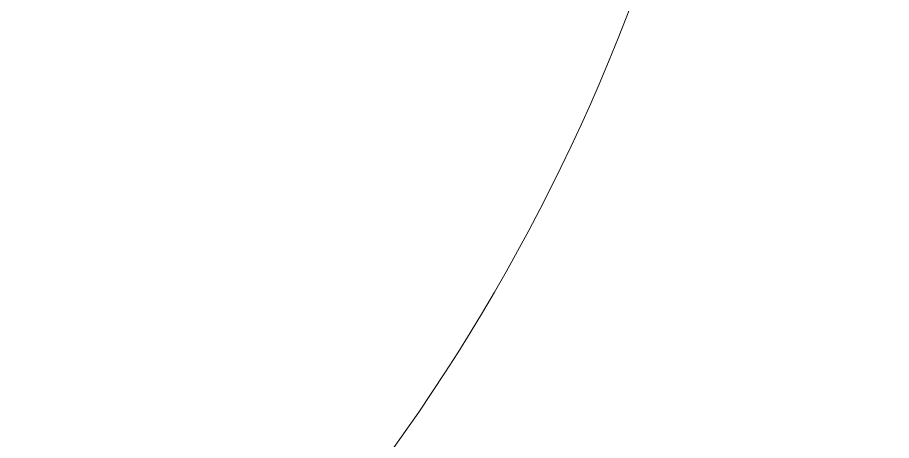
# Model space of a CAD drawing. Header units: millimetres. Extents: x -13069 to 207500, y -71366 to 56785.
# Drawn here: x 3960.92 to 3988.1, y 9966.38 to 9979.52 of the extents above; entities that cross this region are included whole.
import ezdxf

# ---------------------------------------------------------------- set-up
doc = ezdxf.new("R2010")
doc.units = ezdxf.units.MM
doc.layers.add('Потолки', color=7, linetype='Continuous', lineweight=9)
doc.layers.add('Потолки штриховка', color=7, linetype='Continuous', lineweight=9)

msp = doc.modelspace()

# ---------------------------------------------------------------- hatches: boundary and pattern name
at = {"layer": 'Потолки штриховка', "lineweight": 18, "true_color": 0x787878}
h = msp.add_hatch(dxfattribs=at)
h.set_pattern_fill('FP_89', color=8, style=0, pattern_type=2)
h.set_pattern_definition([(45, (0, 0), (-53.03300858899107, 53.03300858899107), [])])
h.paths.add_polyline_path([(5021.6910662277, 9954.999999999582), (5031.762924349703, 9954.999999999582), (5026.895843448083, 9958.734642528076), (5017.360726092217, 9971.161049399272), (5011.366700741933, 9985.631906693116), (5009.322250319281, 10001.16104939926), (5009.322250319281, 10234.99999999959), (3983.889665693678, 10234.99999999959), (3983.889665693678, 10001.16104939927), (3981.845215271022, 9985.631906693132), (3975.851189920755, 9971.161049399288), (3966.316072564876, 9958.734642528092), (3961.448991663252, 9954.999999999582), (5017.674583555471, 9954.999999999582)])
h.paths.add_polyline_path([(163.1937887752231, 9954.999999999582), (631.7629243497154, 9954.999999999582), (626.8958434480675, 9958.734642528101), (616.4077157685641, 9973.461819847704), (611.3667007419263, 9985.631906693141), (609.3222503192703, 10001.16104939929), (609.3222503192703, 10234.99999999959), (161.3293801485471, 10234.99999999959), (161.6494524460791, 9954.999999999582)])
h.paths.add_polyline_path([(1801.322250319276, 9954.999999999582), (2814.33033972411, 9954.999999999582), (2809.463258822473, 9958.734642528092), (2799.928141466603, 9971.16104939928), (2793.934116116327, 9985.631906693123), (2791.889665693671, 10001.16104939929), (2791.889665693671, 10234.99999999959), (1801.322250319276, 10234.99999999959), (1801.322250319276, 10001.16104939927), (1799.277799896618, 9985.631906693123), (1793.283774546341, 9971.161049399272), (1783.748657190466, 9958.734642528076), (1778.881576288845, 9954.999999999582), (1793.283774546343, 9954.999999999582)])
h.paths.add_polyline_path([(7092.241395747049, 9954.999999999582), (7231.078189290016, 9954.999999999582), (7231.078189290016, 10234.99999999956), (6201.322250319287, 10234.99999999959), (6201.322250319287, 10001.16104939922), (6199.277799896628, 9985.631906693106), (6193.283774546369, 9971.161049399314), (6183.748657190482, 9958.734642528076), (6178.881576288858, 9954.999999999582), (6201.322250319287, 9954.999999999582)])
h.paths.add_polyline_path([(7231.078189290016, 11754.99999999956), (7231.078189290016, 12003.11200039356), (7125.605256925392, 12003.11200039356), (7125.605256925392, 12041.32061340563), (159.2646252884691, 12041.25241634574), (159.5918448190858, 11754.9999999996), (7221.078189290018, 11754.9999999996)])
at = {"layer": 'Потолки штриховка', "lineweight": 18}
h = msp.add_hatch(dxfattribs=at)
h.set_pattern_fill('FP_70', color=256, style=0, pattern_type=2)
h.set_pattern_definition([(108.435, (108.29, 0), (-416.5008561577936, 832.9995359811583), [158.05, -1159.038]), (139.399, (58.31, 149.94), (-2499.010644328093, 2082.486787361661), [76.79899999999998, -3763.143]), (136.848, (416.5, 199.92), (-6247.540257437854, 5830.957738982451), [182.6909999999999, -8951.867999999999]), (109.983, (283.22, 324.87), (-1249.493930152306, 3332.002655996622), [97.5, -4777.508]), (90, (249.9, 0), (-416.5, 416.5), [83.3, -333.2]), (118.443, (249.9, 83.3), (2915.507139384581, -5414.496299581202), [227.365, -11140.87]), (84.28900000000002, (141.61, 283.22), (-416.5263003915205, -3748.496866602819), [83.71600000000001, -4102.058]), (129.806, (149.94, 366.52), (1666.015210235914, -2082.486510611914), [65.059, -3187.91])])
h.paths.add_polyline_path([(3923.889665693679, 9941.161049399278), (3939.418808399859, 9943.205499821934), (3953.889665693693, 9949.199525172206), (3966.316072564876, 9958.734642528092), (3975.851189920755, 9971.161049399288), (3981.845215271022, 9985.631906693132), (3983.889665693678, 10001.16104939927), (3983.889665693678, 11073.16104939928), (3981.845215271022, 11088.69019210542), (3975.851189920746, 11103.16104939927), (3966.316072564876, 11115.58745627046), (3953.889665693684, 11125.12257362633), (3939.418808399837, 11131.11659897662), (3923.889665693679, 11133.16104939928), (2851.889665693671, 11133.16104939928), (2836.360522987502, 11131.11659897661), (2821.88966569366, 11125.12257362633), (2809.463258822475, 11115.58745627047), (2799.928141466607, 11103.16104939929), (2793.93411611633, 11088.69019210544), (2791.889665693671, 11073.16104939929), (2791.889665693671, 10001.16104939929), (2793.934116116327, 9985.631906693123), (2799.928141466603, 9971.16104939928), (2809.463258822473, 9958.734642528092), (2821.889665693675, 9949.199525172215), (2836.360522987523, 9943.205499821934), (2851.889665693671, 9941.161049399278), (3593.291308460648, 9941.161049399278)])

# ---------------------------------------------------------------- linework, layer by layer
at = {"layer": 'Потолки'}
msp.add_arc((3923.889665693676, 10001.16104939926), 59.99999999999909, 269.9999999999996, 0, dxfattribs=at)

doc.saveas('drawing.dxf')
